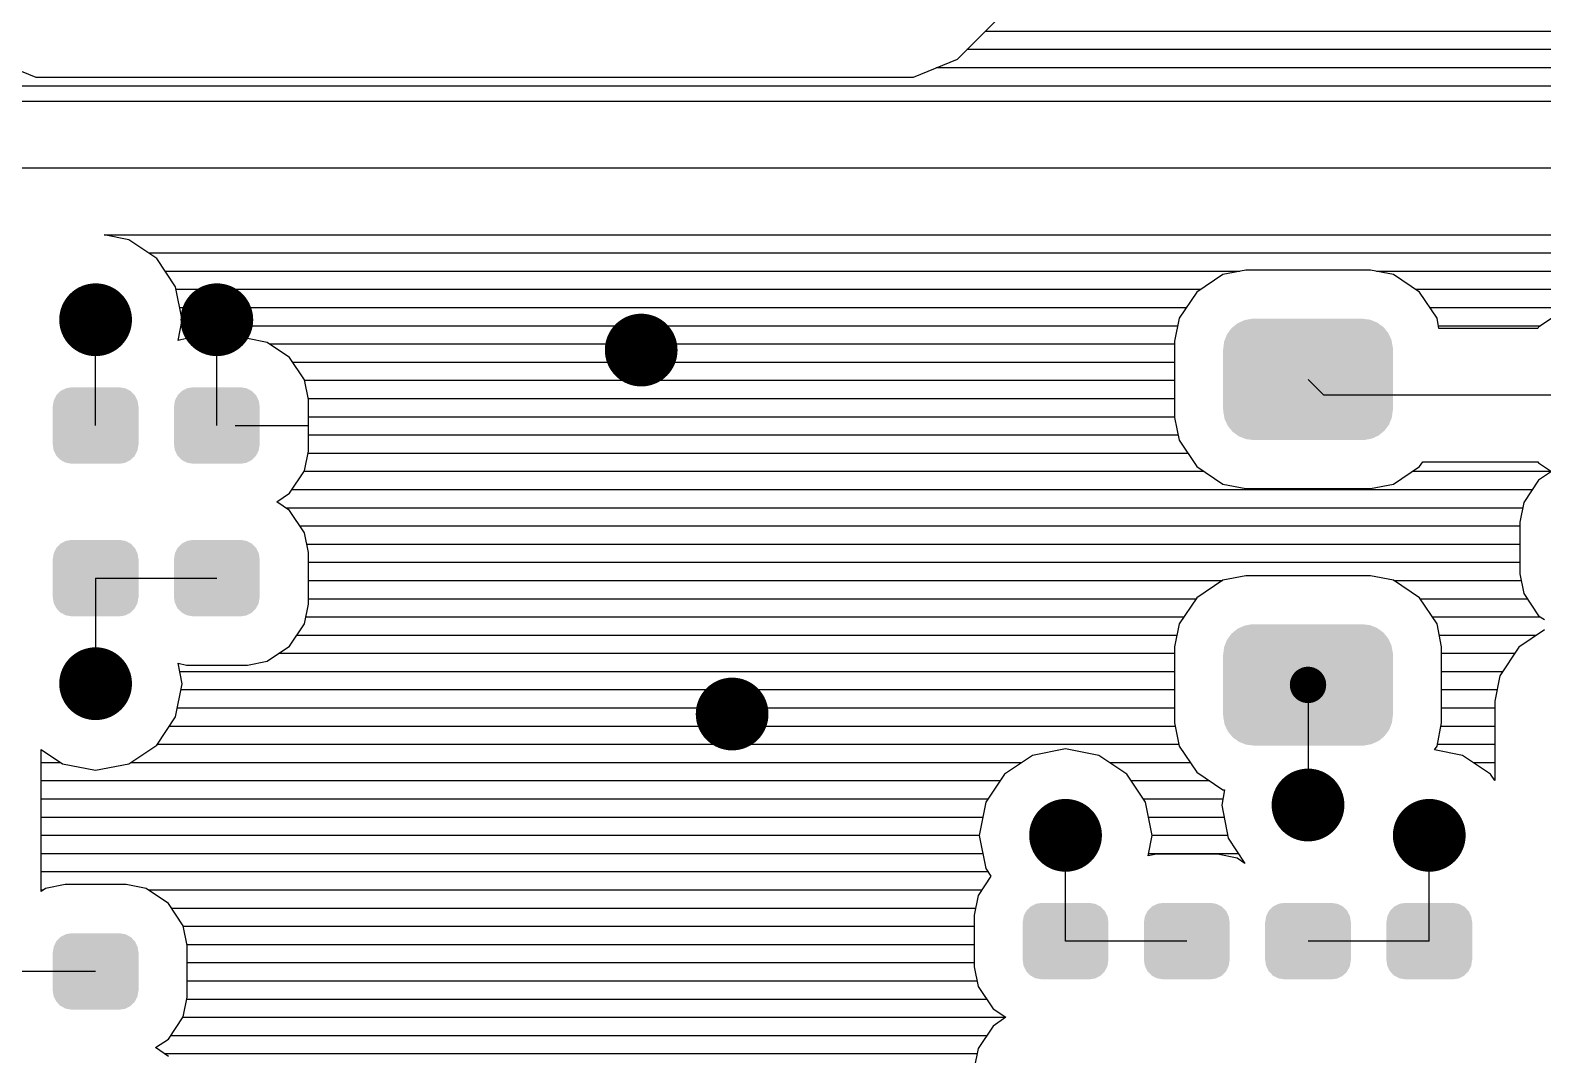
# Model space of a CAD drawing. Extents: x 295 to 953, y 10 to 290.
# Drawn here: x 572.76 to 609.2, y 111.42 to 136.09 of the extents above; entities that cross this region are included whole.
import ezdxf

# ---------------------------------------------------------------- set-up
doc = ezdxf.new("R2010")
doc.units = 0
doc.header["$LTSCALE"] = 5
doc.header["$MEASUREMENT"] = 0
doc.layers.get('0').update_dxf_attribs({"linetype": 'CONTINUOUS', "lineweight": 25})
doc.layers.add('DV-PEI-A6_BOT', color=7, linetype='CONTINUOUS')

msp = doc.modelspace()

# ---------------------------------------------------------------- linework, layer by layer
for points, const_width in [([(574.773, 129.117, -1), (573.896, 129.117, -1)], 0.876), ([(577.694, 129.117, -1), (576.817, 129.117, -1)], 0.876), ([(587.917, 128.387, -1), (587.041, 128.387, -1)], 0.876), ([(574.773, 120.354, -1), (573.896, 120.354, -1)], 0.876), ([(603.763, 120.325, -1), (603.325, 120.325, -1)], 0.438), ([(590.108, 119.624, -1), (589.232, 119.624, -1)], 0.876), ([(603.983, 117.433, -1), (603.106, 117.433, -1)], 0.876), ([(598.141, 116.703, -1), (597.264, 116.703, -1)], 0.876), ([(606.904, 116.703, -1), (606.027, 116.703, -1)], 0.876)]:
    msp.add_lwpolyline(points, format="xyb", close=True, dxfattribs=dict(const_width=const_width))
for points in [[(605.362, 128.94), (605.239, 129.03), (601.733, 128.94), (601.843, 129.03)], [(605.239, 129.03), (605.213, 129.049), (601.843, 129.03), (601.885, 129.049)], [(605.213, 129.049), (605.068, 129.107), (601.885, 129.049), (602.011, 129.107)], [(605.068, 129.107), (605.042, 129.118), (602.011, 129.107), (602.069, 129.118)], [(605.042, 129.118), (604.867, 129.14), (602.069, 129.118), (602.192, 129.14)], [(604.867, 129.14), (604.859, 129.141), (602.192, 129.14), (602.23, 129.141)], [(605.555, 128.63), (605.493, 128.765), (601.538, 128.63), (601.591, 128.765)], [(605.493, 128.765), (605.478, 128.797), (601.591, 128.765), (601.615, 128.797)], [(605.478, 128.797), (605.384, 128.913), (601.615, 128.797), (601.7, 128.913)], [(605.384, 128.913), (605.362, 128.94), (601.7, 128.913), (601.733, 128.94)], [(605.589, 128.411), (605.588, 128.448), (601.5, 128.411), (601.505, 128.448)], [(605.589, 126.95), (605.589, 128.411), (601.5, 126.95), (601.5, 128.411)], [(605.588, 128.448), (605.562, 128.594), (601.505, 128.448), (601.523, 128.594)], [(605.562, 128.594), (605.555, 128.63), (601.523, 128.594), (601.538, 128.63)], [(575.347, 127.161), (575.34, 127.176), (573.324, 127.161), (573.327, 127.176)], [(575.34, 127.176), (575.284, 127.293), (573.327, 127.176), (573.387, 127.293)], [(575.284, 127.293), (575.272, 127.305), (573.387, 127.293), (573.394, 127.305)], [(575.272, 127.305), (575.183, 127.398), (573.394, 127.305), (573.489, 127.398)], [(575.183, 127.398), (575.166, 127.407), (573.489, 127.398), (573.498, 127.407)], [(575.166, 127.407), (575.054, 127.466), (573.498, 127.407), (573.62, 127.466)], [(575.054, 127.466), (575.026, 127.471), (573.62, 127.466), (573.63, 127.471)], [(575.026, 127.471), (574.91, 127.491), (573.63, 127.471), (573.759, 127.491)], [(578.268, 127.161), (578.261, 127.176), (576.245, 127.161), (576.248, 127.176)], [(578.261, 127.176), (578.205, 127.293), (576.248, 127.176), (576.308, 127.293)], [(578.205, 127.293), (578.193, 127.305), (576.308, 127.293), (576.315, 127.305)], [(578.193, 127.305), (578.104, 127.398), (576.315, 127.305), (576.41, 127.398)], [(578.104, 127.398), (578.087, 127.407), (576.41, 127.398), (576.419, 127.407)], [(578.087, 127.407), (577.975, 127.466), (576.419, 127.407), (576.541, 127.466)], [(577.975, 127.466), (577.947, 127.471), (576.541, 127.466), (576.551, 127.471)], [(577.947, 127.471), (577.831, 127.491), (576.551, 127.471), (576.68, 127.491)], [(575.368, 126.109), (575.368, 127.032), (573.3, 126.109), (573.3, 127.032)], [(575.366, 127.032), (575.347, 127.161), (573.303, 127.032), (573.324, 127.161)], [(578.289, 126.109), (578.289, 127.032), (576.221, 126.109), (576.221, 127.032)], [(578.287, 127.032), (578.268, 127.161), (576.224, 127.032), (576.245, 127.161)], [(605.584, 126.912), (605.589, 126.95), (601.501, 126.912), (601.5, 126.95)], [(605.566, 126.767), (605.584, 126.912), (601.527, 126.767), (601.501, 126.912)], [(605.551, 126.731), (605.566, 126.767), (601.533, 126.731), (601.527, 126.767)], [(605.498, 126.596), (605.551, 126.731), (601.596, 126.596), (601.533, 126.731)], [(605.474, 126.563), (605.498, 126.596), (601.611, 126.563), (601.596, 126.596)], [(605.388, 126.447), (605.474, 126.563), (601.705, 126.447), (601.611, 126.563)], [(605.356, 126.421), (605.388, 126.447), (601.727, 126.421), (601.705, 126.447)], [(575.345, 125.979), (575.366, 126.109), (573.322, 125.979), (573.303, 126.109)], [(578.266, 125.979), (578.287, 126.109), (576.243, 125.979), (576.224, 126.109)], [(605.246, 126.331), (605.356, 126.421), (601.85, 126.331), (601.727, 126.421)], [(605.204, 126.311), (605.246, 126.331), (601.876, 126.311), (601.85, 126.331)], [(605.078, 126.254), (605.204, 126.311), (602.021, 126.254), (601.876, 126.311)], [(605.02, 126.243), (605.078, 126.254), (602.047, 126.243), (602.021, 126.254)], [(604.897, 126.221), (605.02, 126.243), (602.222, 126.221), (602.047, 126.243)], [(604.859, 126.22), (604.897, 126.221), (602.23, 126.22), (602.222, 126.221)], [(575.342, 125.965), (575.345, 125.979), (573.329, 125.965), (573.322, 125.979)], [(575.281, 125.848), (575.342, 125.965), (573.385, 125.848), (573.329, 125.965)], [(575.275, 125.835), (575.281, 125.848), (573.397, 125.835), (573.385, 125.848)], [(575.18, 125.743), (575.275, 125.835), (573.486, 125.743), (573.397, 125.835)], [(575.17, 125.734), (575.18, 125.743), (573.503, 125.734), (573.486, 125.743)], [(575.049, 125.674), (575.17, 125.734), (573.615, 125.674), (573.503, 125.734)], [(578.263, 125.965), (578.266, 125.979), (576.25, 125.965), (576.243, 125.979)], [(578.202, 125.848), (578.263, 125.965), (576.306, 125.848), (576.25, 125.965)], [(578.196, 125.835), (578.202, 125.848), (576.318, 125.835), (576.306, 125.848)], [(578.101, 125.743), (578.196, 125.835), (576.407, 125.743), (576.318, 125.835)], [(578.091, 125.734), (578.101, 125.743), (576.424, 125.734), (576.407, 125.743)], [(577.97, 125.674), (578.091, 125.734), (576.536, 125.674), (576.424, 125.734)], [(575.039, 125.67), (575.049, 125.674), (573.643, 125.67), (573.615, 125.674)], [(574.91, 125.65), (575.039, 125.67), (573.759, 125.65), (573.643, 125.67)], [(577.96, 125.67), (577.97, 125.674), (576.564, 125.67), (576.536, 125.674)], [(577.831, 125.65), (577.96, 125.67), (576.68, 125.65), (576.564, 125.67)], [(575.34, 123.501), (575.284, 123.618), (573.327, 123.501), (573.387, 123.618)], [(575.284, 123.618), (575.272, 123.631), (573.387, 123.618), (573.394, 123.631)], [(575.272, 123.631), (575.183, 123.724), (573.394, 123.631), (573.489, 123.724)], [(575.183, 123.724), (575.166, 123.733), (573.489, 123.724), (573.498, 123.733)], [(575.166, 123.733), (575.054, 123.792), (573.498, 123.733), (573.62, 123.792)], [(575.054, 123.792), (575.026, 123.796), (573.62, 123.792), (573.63, 123.796)], [(575.026, 123.796), (574.91, 123.816), (573.63, 123.796), (573.759, 123.816)], [(578.261, 123.501), (578.205, 123.618), (576.248, 123.501), (576.308, 123.618)], [(578.205, 123.618), (578.193, 123.631), (576.308, 123.618), (576.315, 123.631)], [(578.193, 123.631), (578.104, 123.724), (576.315, 123.631), (576.41, 123.724)], [(578.104, 123.724), (578.087, 123.733), (576.41, 123.724), (576.419, 123.733)], [(578.087, 123.733), (577.975, 123.792), (576.419, 123.733), (576.541, 123.792)], [(577.975, 123.792), (577.947, 123.796), (576.541, 123.792), (576.551, 123.796)], [(577.947, 123.796), (577.831, 123.816), (576.551, 123.796), (576.68, 123.816)], [(575.368, 122.434), (575.368, 123.357), (573.3, 122.434), (573.3, 123.357)], [(575.366, 123.357), (575.347, 123.487), (573.303, 123.357), (573.324, 123.487)], [(575.347, 123.487), (575.34, 123.501), (573.324, 123.487), (573.327, 123.501)], [(578.289, 122.434), (578.289, 123.357), (576.221, 122.434), (576.221, 123.357)], [(578.287, 123.357), (578.268, 123.487), (576.224, 123.357), (576.245, 123.487)], [(578.268, 123.487), (578.261, 123.501), (576.245, 123.487), (576.248, 123.501)], [(575.345, 122.305), (575.366, 122.434), (573.322, 122.305), (573.303, 122.434)], [(575.342, 122.29), (575.345, 122.305), (573.329, 122.29), (573.322, 122.305)], [(575.281, 122.173), (575.342, 122.29), (573.385, 122.173), (573.329, 122.29)], [(575.275, 122.161), (575.281, 122.173), (573.397, 122.161), (573.385, 122.173)], [(575.18, 122.068), (575.275, 122.161), (573.486, 122.068), (573.397, 122.161)], [(578.266, 122.305), (578.287, 122.434), (576.243, 122.305), (576.224, 122.434)], [(578.263, 122.29), (578.266, 122.305), (576.25, 122.29), (576.243, 122.305)], [(578.202, 122.173), (578.263, 122.29), (576.306, 122.173), (576.25, 122.29)], [(578.196, 122.161), (578.202, 122.173), (576.318, 122.161), (576.306, 122.173)], [(578.101, 122.068), (578.196, 122.161), (576.407, 122.068), (576.318, 122.161)], [(575.17, 122.059), (575.18, 122.068), (573.503, 122.059), (573.486, 122.068)], [(575.049, 122), (575.17, 122.059), (573.615, 122), (573.503, 122.059)], [(575.039, 121.995), (575.049, 122), (573.643, 121.995), (573.615, 122)], [(574.91, 121.976), (575.039, 121.995), (573.759, 121.976), (573.643, 121.995)], [(578.091, 122.059), (578.101, 122.068), (576.424, 122.059), (576.407, 122.068)], [(577.97, 122), (578.091, 122.059), (576.536, 122), (576.424, 122.059)], [(577.96, 121.995), (577.97, 122), (576.564, 121.995), (576.536, 122)], [(577.831, 121.976), (577.96, 121.995), (576.68, 121.976), (576.564, 121.995)], [(605.213, 121.694), (605.068, 121.752), (601.885, 121.694), (602.011, 121.752)], [(605.068, 121.752), (605.042, 121.763), (602.011, 121.752), (602.069, 121.763)], [(605.042, 121.763), (604.867, 121.785), (602.069, 121.763), (602.192, 121.785)], [(604.867, 121.785), (604.859, 121.786), (602.192, 121.785), (602.23, 121.786)], [(605.555, 121.275), (605.493, 121.41), (601.538, 121.275), (601.591, 121.41)], [(605.493, 121.41), (605.478, 121.442), (601.591, 121.41), (601.615, 121.442)], [(605.478, 121.442), (605.384, 121.558), (601.615, 121.442), (601.7, 121.558)], [(605.384, 121.558), (605.362, 121.585), (601.7, 121.558), (601.733, 121.585)], [(605.362, 121.585), (605.239, 121.675), (601.733, 121.585), (601.843, 121.675)], [(605.239, 121.675), (605.213, 121.694), (601.843, 121.675), (601.885, 121.694)], [(605.589, 121.056), (605.588, 121.093), (601.5, 121.056), (601.505, 121.093)], [(605.589, 119.595), (605.589, 121.056), (601.5, 119.595), (601.5, 121.056)], [(605.588, 121.093), (605.562, 121.238), (601.505, 121.093), (601.523, 121.238)], [(605.562, 121.238), (605.555, 121.275), (601.523, 121.238), (601.538, 121.275)], [(605.584, 119.557), (605.589, 119.595), (601.501, 119.557), (601.5, 119.595)], [(605.566, 119.412), (605.584, 119.557), (601.527, 119.412), (601.501, 119.557)], [(605.551, 119.376), (605.566, 119.412), (601.533, 119.376), (601.527, 119.412)], [(605.498, 119.241), (605.551, 119.376), (601.596, 119.241), (601.533, 119.376)], [(605.474, 119.208), (605.498, 119.241), (601.611, 119.208), (601.596, 119.241)], [(605.388, 119.092), (605.474, 119.208), (601.705, 119.092), (601.611, 119.208)], [(605.356, 119.065), (605.388, 119.092), (601.727, 119.065), (601.705, 119.092)], [(605.246, 118.976), (605.356, 119.065), (601.85, 118.976), (601.727, 119.065)], [(605.204, 118.956), (605.246, 118.976), (601.876, 118.956), (601.85, 118.976)], [(605.078, 118.899), (605.204, 118.956), (602.021, 118.899), (601.876, 118.956)], [(605.02, 118.888), (605.078, 118.899), (602.047, 118.888), (602.021, 118.899)], [(604.897, 118.866), (605.02, 118.888), (602.222, 118.866), (602.047, 118.888)], [(604.859, 118.865), (604.897, 118.866), (602.23, 118.865), (602.222, 118.866)], [(598.708, 114.762), (598.652, 114.879), (596.695, 114.762), (596.755, 114.879)], [(598.652, 114.879), (598.64, 114.891), (596.755, 114.879), (596.762, 114.891)], [(598.64, 114.891), (598.551, 114.984), (596.762, 114.891), (596.857, 114.984)], [(598.551, 114.984), (598.534, 114.993), (596.857, 114.984), (596.866, 114.993)], [(598.534, 114.993), (598.422, 115.052), (596.866, 114.993), (596.988, 115.052)], [(598.422, 115.052), (598.394, 115.057), (596.988, 115.052), (596.998, 115.057)], [(598.394, 115.057), (598.278, 115.076), (596.998, 115.057), (597.127, 115.076)], [(601.629, 114.762), (601.573, 114.879), (599.616, 114.762), (599.676, 114.879)], [(601.573, 114.879), (601.561, 114.891), (599.676, 114.879), (599.683, 114.891)], [(601.561, 114.891), (601.472, 114.984), (599.683, 114.891), (599.778, 114.984)], [(601.472, 114.984), (601.455, 114.993), (599.778, 114.984), (599.787, 114.993)], [(601.455, 114.993), (601.343, 115.052), (599.787, 114.993), (599.909, 115.052)], [(601.343, 115.052), (601.315, 115.057), (599.909, 115.052), (599.919, 115.057)], [(601.315, 115.057), (601.199, 115.076), (599.919, 115.057), (600.048, 115.076)], [(604.55, 114.762), (604.494, 114.879), (602.537, 114.762), (602.597, 114.879)], [(604.494, 114.879), (604.482, 114.891), (602.597, 114.879), (602.604, 114.891)], [(604.482, 114.891), (604.393, 114.984), (602.604, 114.891), (602.699, 114.984)], [(604.393, 114.984), (604.376, 114.993), (602.699, 114.984), (602.708, 114.993)], [(604.376, 114.993), (604.264, 115.052), (602.708, 114.993), (602.83, 115.052)], [(604.264, 115.052), (604.236, 115.057), (602.83, 115.052), (602.84, 115.057)], [(604.236, 115.057), (604.12, 115.076), (602.84, 115.057), (602.969, 115.076)], [(607.471, 114.762), (607.415, 114.879), (605.458, 114.762), (605.518, 114.879)], [(607.415, 114.879), (607.403, 114.891), (605.518, 114.879), (605.525, 114.891)], [(607.403, 114.891), (607.314, 114.984), (605.525, 114.891), (605.62, 114.984)], [(607.314, 114.984), (607.297, 114.993), (605.62, 114.984), (605.629, 114.993)], [(607.297, 114.993), (607.185, 115.052), (605.629, 114.993), (605.751, 115.052)], [(607.185, 115.052), (607.157, 115.057), (605.751, 115.052), (605.761, 115.057)], [(607.157, 115.057), (607.041, 115.076), (605.761, 115.057), (605.89, 115.076)], [(598.736, 113.695), (598.736, 114.618), (596.668, 113.695), (596.668, 114.618)], [(598.734, 114.618), (598.715, 114.747), (596.671, 114.618), (596.692, 114.747)], [(598.715, 114.747), (598.708, 114.762), (596.692, 114.747), (596.695, 114.762)], [(601.657, 113.695), (601.657, 114.618), (599.589, 113.695), (599.589, 114.618)], [(601.655, 114.618), (601.636, 114.747), (599.592, 114.618), (599.613, 114.747)], [(601.636, 114.747), (601.629, 114.762), (599.613, 114.747), (599.616, 114.762)], [(604.578, 113.695), (604.578, 114.618), (602.51, 113.695), (602.51, 114.618)], [(604.576, 114.618), (604.557, 114.747), (602.513, 114.618), (602.534, 114.747)], [(604.557, 114.747), (604.55, 114.762), (602.534, 114.747), (602.537, 114.762)], [(607.499, 113.695), (607.499, 114.618), (605.431, 113.695), (605.431, 114.618)], [(607.497, 114.618), (607.478, 114.747), (605.434, 114.618), (605.455, 114.747)], [(607.478, 114.747), (607.471, 114.762), (605.455, 114.747), (605.458, 114.762)], [(575.34, 114.031), (575.284, 114.148), (573.327, 114.031), (573.387, 114.148)], [(575.284, 114.148), (575.272, 114.161), (573.387, 114.148), (573.394, 114.161)], [(575.272, 114.161), (575.183, 114.254), (573.394, 114.161), (573.489, 114.254)], [(575.183, 114.254), (575.166, 114.263), (573.489, 114.254), (573.498, 114.263)], [(575.166, 114.263), (575.054, 114.322), (573.498, 114.263), (573.62, 114.322)], [(575.054, 114.322), (575.026, 114.327), (573.62, 114.322), (573.63, 114.327)], [(575.026, 114.327), (574.91, 114.346), (573.63, 114.327), (573.759, 114.346)], [(575.368, 112.964), (575.368, 113.887), (573.3, 112.964), (573.3, 113.887)], [(575.366, 113.887), (575.347, 114.017), (573.303, 113.887), (573.324, 114.017)], [(575.347, 114.017), (575.34, 114.031), (573.324, 114.017), (573.327, 114.031)], [(598.713, 113.565), (598.734, 113.695), (596.69, 113.565), (596.671, 113.695)], [(601.634, 113.565), (601.655, 113.695), (599.611, 113.565), (599.592, 113.695)], [(604.555, 113.565), (604.576, 113.695), (602.532, 113.565), (602.513, 113.695)], [(607.476, 113.565), (607.497, 113.695), (605.453, 113.565), (605.434, 113.695)], [(598.71, 113.551), (598.713, 113.565), (596.697, 113.551), (596.69, 113.565)], [(598.649, 113.434), (598.71, 113.551), (596.753, 113.434), (596.697, 113.551)], [(598.643, 113.421), (598.649, 113.434), (596.765, 113.421), (596.753, 113.434)], [(598.548, 113.328), (598.643, 113.421), (596.854, 113.328), (596.765, 113.421)], [(598.538, 113.319), (598.548, 113.328), (596.871, 113.319), (596.854, 113.328)], [(601.631, 113.551), (601.634, 113.565), (599.618, 113.551), (599.611, 113.565)], [(601.57, 113.434), (601.631, 113.551), (599.674, 113.434), (599.618, 113.551)], [(601.564, 113.421), (601.57, 113.434), (599.686, 113.421), (599.674, 113.434)], [(601.469, 113.328), (601.564, 113.421), (599.775, 113.328), (599.686, 113.421)], [(601.459, 113.319), (601.469, 113.328), (599.792, 113.319), (599.775, 113.328)], [(604.552, 113.551), (604.555, 113.565), (602.539, 113.551), (602.532, 113.565)], [(604.491, 113.434), (604.552, 113.551), (602.595, 113.434), (602.539, 113.551)], [(604.485, 113.421), (604.491, 113.434), (602.607, 113.421), (602.595, 113.434)], [(604.39, 113.328), (604.485, 113.421), (602.696, 113.328), (602.607, 113.421)], [(604.38, 113.319), (604.39, 113.328), (602.713, 113.319), (602.696, 113.328)], [(607.473, 113.551), (607.476, 113.565), (605.46, 113.551), (605.453, 113.565)], [(607.412, 113.434), (607.473, 113.551), (605.516, 113.434), (605.46, 113.551)], [(607.406, 113.421), (607.412, 113.434), (605.528, 113.421), (605.516, 113.434)], [(607.311, 113.328), (607.406, 113.421), (605.617, 113.328), (605.528, 113.421)], [(607.301, 113.319), (607.311, 113.328), (605.634, 113.319), (605.617, 113.328)], [(575.345, 112.835), (575.366, 112.964), (573.322, 112.835), (573.303, 112.964)], [(598.417, 113.26), (598.538, 113.319), (596.983, 113.26), (596.871, 113.319)], [(598.407, 113.255), (598.417, 113.26), (597.011, 113.255), (596.983, 113.26)], [(598.278, 113.236), (598.407, 113.255), (597.127, 113.236), (597.011, 113.255)], [(601.338, 113.26), (601.459, 113.319), (599.904, 113.26), (599.792, 113.319)], [(601.328, 113.255), (601.338, 113.26), (599.932, 113.255), (599.904, 113.26)], [(601.199, 113.236), (601.328, 113.255), (600.048, 113.236), (599.932, 113.255)], [(604.259, 113.26), (604.38, 113.319), (602.825, 113.26), (602.713, 113.319)], [(604.249, 113.255), (604.259, 113.26), (602.853, 113.255), (602.825, 113.26)], [(604.12, 113.236), (604.249, 113.255), (602.969, 113.236), (602.853, 113.255)], [(607.18, 113.26), (607.301, 113.319), (605.746, 113.26), (605.634, 113.319)], [(607.17, 113.255), (607.18, 113.26), (605.774, 113.255), (605.746, 113.26)], [(607.041, 113.236), (607.17, 113.255), (605.89, 113.236), (605.774, 113.255)], [(575.342, 112.82), (575.345, 112.835), (573.329, 112.82), (573.322, 112.835)], [(575.281, 112.703), (575.342, 112.82), (573.385, 112.703), (573.329, 112.82)], [(575.275, 112.691), (575.281, 112.703), (573.397, 112.691), (573.385, 112.703)], [(575.18, 112.598), (575.275, 112.691), (573.486, 112.598), (573.397, 112.691)], [(575.17, 112.589), (575.18, 112.598), (573.503, 112.589), (573.486, 112.598)], [(575.049, 112.53), (575.17, 112.589), (573.615, 112.53), (573.503, 112.589)], [(575.039, 112.525), (575.049, 112.53), (573.643, 112.525), (573.615, 112.53)], [(574.91, 112.506), (575.039, 112.525), (573.759, 112.506), (573.643, 112.525)]]:
    msp.add_solid(points)
at = {"layer": 'DV-PEI-A6_BOT'}
for p, q in [((595.097, 135.392), (596.54, 136.835)), ((638.894, 136.058), (595.763, 136.058)), ((638.456, 135.62), (595.325, 135.62)), ((571.834, 135.392), (572.891, 134.959)), ((594.039, 134.954), (595.097, 135.392)), ((572.891, 134.959), (594.039, 134.954)), ((638.018, 135.181), (594.589, 135.181)), ((637.58, 134.743), (532.78, 134.743)), ((637.206, 134.375), (536.046, 134.375)), ((637.866, 132.769), (536.361, 132.769)), ((575.135, 131.04), (574.539, 131.162)), ((574.539, 131.162), (638.187, 131.162)), ((670.132, 131.156), (574.539, 131.156)), ((575.812, 130.59), (575.135, 131.04)), ((670.424, 130.718), (575.614, 130.718)), ((576.262, 129.912), (575.812, 130.59)), ((601.903, 130.28), (576.017, 130.28)), ((601.494, 130.204), (600.863, 129.783)), ((602.043, 130.309), (601.494, 130.204)), ((605.052, 130.309), (602.043, 130.309)), ((605.601, 130.204), (605.052, 130.309)), ((670.856, 130.28), (605.192, 130.28)), ((606.232, 129.783), (605.601, 130.204)), ((576.42, 129.117), (576.262, 129.912)), ((600.956, 129.842), (576.274, 129.842)), ((600.863, 129.783), (600.442, 129.153)), ((671.51, 129.842), (606.138, 129.842)), ((606.652, 129.153), (606.232, 129.783)), ((600.612, 129.404), (576.362, 129.404)), ((674.566, 129.404), (606.483, 129.404)), ((574.334, 126.57), (574.334, 129.117)), ((576.327, 128.621), (576.42, 129.117)), ((577.255, 126.57), (577.255, 129.117)), ((600.442, 129.153), (600.331, 128.598)), ((606.699, 128.907), (606.652, 129.153)), ((609.638, 129.299), (609.1, 128.936)), ((576.525, 128.662), (576.327, 128.621)), ((600.407, 128.966), (576.391, 128.966)), ((577.992, 128.662), (576.525, 128.662)), ((577.255, 127.009), (577.255, 128.662)), ((578.471, 128.568), (577.992, 128.662)), ((609.147, 128.966), (606.687, 128.966)), ((609.083, 128.907), (606.699, 128.907)), ((609.1, 128.936), (609.083, 128.907)), ((579.008, 128.206), (578.471, 128.568)), ((600.331, 128.527), (578.523, 128.527)), ((600.331, 128.598), (600.331, 126.763)), ((579.364, 127.669), (579.008, 128.206)), ((600.331, 128.089), (579.084, 128.089)), ((579.464, 127.195), (579.364, 127.669)), ((600.331, 127.651), (579.37, 127.651)), ((603.924, 127.301), (603.544, 127.68)), ((600.331, 127.213), (579.458, 127.213)), ((579.464, 125.951), (579.464, 127.195)), ((610.847, 127.301), (603.924, 127.301)), ((577.694, 126.57), (579.464, 126.57)), ((600.331, 126.775), (579.464, 126.775)), ((600.331, 126.763), (600.442, 126.214)), ((600.419, 126.337), (579.464, 126.337)), ((600.442, 126.214), (600.863, 125.583)), ((579.364, 125.478), (579.464, 125.951)), ((600.653, 125.899), (579.452, 125.899)), ((579.008, 124.94), (579.364, 125.478)), ((601.044, 125.46), (579.359, 125.46)), ((600.863, 125.583), (601.494, 125.162)), ((605.601, 125.162), (606.232, 125.583)), ((609.41, 125.46), (606.051, 125.46)), ((606.232, 125.583), (606.308, 125.694)), ((606.308, 125.694), (609.083, 125.694)), ((609.083, 125.694), (609.1, 125.671)), ((609.1, 125.671), (609.41, 125.466)), ((609.41, 125.466), (609.1, 125.256)), ((608.948, 125.022), (579.066, 125.022)), ((601.494, 125.162), (602.043, 125.051)), ((602.043, 125.051), (605.052, 125.051)), ((605.052, 125.051), (605.601, 125.162)), ((609.1, 125.256), (608.744, 124.718)), ((578.698, 124.736), (579.008, 124.94)), ((579.008, 124.526), (578.698, 124.736)), ((608.744, 124.718), (608.644, 124.245)), ((608.715, 124.584), (578.92, 124.584)), ((579.364, 123.988), (579.008, 124.526)), ((608.644, 124.146), (579.259, 124.146)), ((579.464, 123.515), (579.364, 123.988)), ((608.644, 124.245), (608.644, 123.001)), ((608.644, 123.708), (579.423, 123.708)), ((579.464, 122.271), (579.464, 123.515)), ((608.644, 123.27), (579.464, 123.27)), ((574.334, 122.896), (574.334, 120.354)), ((574.334, 122.896), (577.255, 122.896)), ((601.482, 122.832), (579.464, 122.832)), ((601.494, 122.843), (600.863, 122.423)), ((602.043, 122.954), (601.494, 122.843)), ((605.052, 122.954), (602.043, 122.954)), ((605.601, 122.843), (605.052, 122.954)), ((606.232, 122.423), (605.601, 122.843)), ((608.68, 122.832), (605.612, 122.832)), ((608.644, 123.001), (608.744, 122.528)), ((608.744, 122.528), (609.1, 121.99)), ((579.364, 121.797), (579.464, 122.271)), ((600.845, 122.393), (579.464, 122.393)), ((600.863, 122.423), (600.442, 121.792)), ((606.652, 121.792), (606.232, 122.423)), ((608.831, 122.393), (606.249, 122.393)), ((579.008, 121.26), (579.364, 121.797)), ((600.553, 121.955), (579.399, 121.955)), ((600.442, 121.792), (600.331, 121.242)), ((609.147, 121.955), (606.541, 121.955)), ((606.758, 121.242), (606.652, 121.792)), ((609.1, 121.99), (609.24, 121.897)), ((600.39, 121.517), (579.183, 121.517)), ((609.048, 121.517), (606.705, 121.517)), ((609.24, 121.651), (608.627, 121.237)), ((578.471, 120.898), (579.008, 121.26)), ((600.331, 121.079), (578.739, 121.079)), ((600.331, 121.242), (600.331, 119.408)), ((606.758, 119.408), (606.758, 121.242)), ((608.522, 121.079), (606.758, 121.079)), ((608.627, 121.237), (608.165, 120.547)), ((576.42, 120.354), (576.327, 120.845)), ((576.327, 120.845), (576.525, 120.804)), ((600.331, 120.641), (576.362, 120.641)), ((576.525, 120.804), (577.992, 120.804)), ((577.992, 120.804), (578.471, 120.898)), ((608.23, 120.641), (606.758, 120.641)), ((576.262, 119.554), (576.42, 120.354)), ((603.544, 120.325), (603.544, 117.433)), ((608.165, 120.547), (608.043, 119.934)), ((600.331, 120.203), (576.391, 120.203)), ((608.095, 120.203), (606.758, 120.203)), ((608.043, 119.934), (608.043, 118.024)), ((575.812, 118.876), (576.262, 119.554)), ((600.331, 119.764), (576.303, 119.764)), ((608.043, 119.764), (606.758, 119.764)), ((600.349, 119.326), (576.116, 119.326)), ((600.331, 119.408), (600.442, 118.853)), ((606.652, 118.853), (606.758, 119.408)), ((608.043, 119.326), (606.746, 119.326)), ((575.135, 118.427), (575.812, 118.876)), ((600.436, 118.888), (575.818, 118.888)), ((600.442, 118.853), (600.863, 118.222)), ((606.588, 118.76), (606.652, 118.853)), ((608.043, 118.888), (606.658, 118.888)), ((573.02, 115.354), (573.02, 118.771)), ((573.02, 118.771), (573.54, 118.427)), ((573.499, 118.45), (573.02, 118.45)), ((596.645, 118.45), (575.176, 118.45)), ((596.908, 118.625), (596.23, 118.175)), ((597.702, 118.783), (596.908, 118.625)), ((598.503, 118.625), (597.702, 118.783)), ((599.18, 118.175), (598.503, 118.625)), ((600.711, 118.45), (598.766, 118.45)), ((607.266, 118.625), (606.588, 118.76)), ((607.943, 118.175), (607.266, 118.625)), ((608.043, 118.45), (607.529, 118.45)), ((573.54, 118.427), (574.334, 118.269)), ((574.334, 118.269), (575.135, 118.427)), ((596.23, 118.175), (595.78, 117.498)), ((599.63, 117.498), (599.18, 118.175)), ((600.863, 118.222), (601.494, 117.802)), ((608.043, 118.024), (607.943, 118.175)), ((596.125, 118.012), (573.02, 118.012)), ((601.178, 118.012), (599.286, 118.012)), ((601.535, 117.796), (601.465, 117.433)), ((601.494, 117.802), (601.535, 117.796)), ((595.833, 117.574), (573.02, 117.574)), ((595.78, 117.498), (595.623, 116.703)), ((601.494, 117.574), (599.578, 117.574)), ((599.788, 116.703), (599.63, 117.498)), ((601.465, 117.433), (601.622, 116.633)), ((595.71, 117.136), (573.02, 117.136)), ((601.523, 117.136), (599.7, 117.136)), ((595.623, 116.697), (573.02, 116.697)), ((595.623, 116.703), (595.78, 115.903)), ((597.702, 114.156), (597.702, 116.703)), ((599.695, 116.207), (599.788, 116.703)), ((601.611, 116.697), (599.788, 116.697)), ((601.622, 116.633), (602.025, 116.026)), ((606.465, 114.156), (606.465, 116.703)), ((595.71, 116.259), (573.02, 116.259)), ((599.893, 116.248), (599.695, 116.207)), ((601.868, 116.259), (599.7, 116.259)), ((601.36, 116.248), (599.893, 116.248)), ((601.839, 116.154), (601.36, 116.248)), ((595.78, 115.903), (595.903, 115.716)), ((602.025, 116.026), (601.839, 116.154)), ((595.833, 115.821), (573.02, 115.821)), ((573.604, 115.517), (573.125, 115.424)), ((575.071, 115.517), (573.604, 115.517)), ((575.55, 115.424), (575.071, 115.517)), ((595.903, 115.716), (595.599, 115.254)), ((573.125, 115.424), (573.02, 115.354)), ((573.073, 115.383), (573.02, 115.383)), ((576.087, 115.062), (575.55, 115.424)), ((595.687, 115.383), (575.602, 115.383)), ((595.599, 115.254), (595.5, 114.781)), ((576.443, 114.524), (576.087, 115.062)), ((595.535, 114.945), (576.163, 114.945)), ((576.543, 114.051), (576.443, 114.524)), ((595.5, 114.507), (576.449, 114.507)), ((595.5, 114.781), (595.5, 113.537)), ((595.5, 114.069), (576.537, 114.069)), ((600.623, 114.156), (597.702, 114.156)), ((606.465, 114.156), (603.544, 114.156)), ((576.543, 112.807), (576.543, 114.051)), ((574.334, 113.426), (571.413, 113.426)), ((595.5, 113.63), (576.543, 113.63)), ((595.5, 113.537), (595.599, 113.064)), ((595.57, 113.192), (576.543, 113.192)), ((595.599, 113.064), (595.956, 112.526)), ((576.443, 112.333), (576.543, 112.807)), ((595.804, 112.754), (576.531, 112.754)), ((576.087, 111.796), (576.443, 112.333)), ((596.265, 112.316), (576.438, 112.316)), ((595.956, 112.526), (596.265, 112.322)), ((596.265, 112.322), (595.956, 112.111)), ((595.804, 111.878), (576.145, 111.878)), ((595.956, 112.111), (595.599, 111.574)), ((575.777, 111.591), (576.087, 111.796)), ((576.087, 111.381), (575.777, 111.591)), ((595.599, 111.574), (595.5, 111.101)), ((595.57, 111.44), (575.999, 111.44))]:
    msp.add_line(p, q, dxfattribs=at)

doc.saveas('drawing.dxf')
